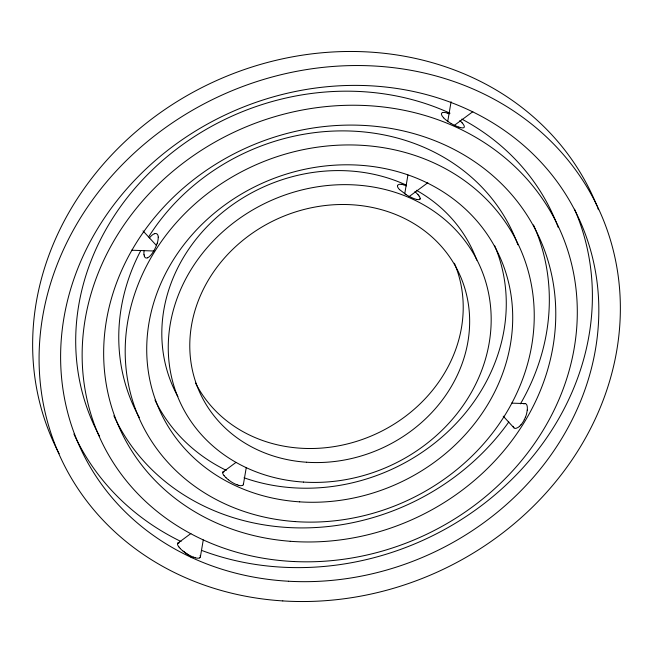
<?xml version="1.0" encoding="UTF-8"?>
<svg xmlns="http://www.w3.org/2000/svg" width="653" height="653" viewBox="0 0 653 653"><rect width="100%" height="100%" fill="white"/><g stroke="black" fill="none" stroke-linecap="round" stroke-linejoin="round"><path stroke-width="0.98" d="M527.281 410.117L526.636 413.52A13.411 5.453 -66.3 0 1 525.453 417.243M200.381 556.911L203.263 539.949M243.381 484.493L246.246 467.687M404.721 193.859L407.929 175.004M447.689 121.687L451.084 101.729M157.234 243.234L157.561 242.116A13.582 5.004 -63.3 0 0 158.124 238.998A13.754 5.232 -62.6 0 0 158.206 237.137M397.612 185.256L399.179 184.293L401.358 184.326M420.05 199.059L419.153 199.663L416.638 199.451M454.072 125.572L472.845 111.679M409.153 196.561L427.829 182.734M222.951 472.054L235.888 462.471M177.845 543.182L190.896 533.517M242.696 485.375L241.202 485.677A11.974 3.885 32.2 0 1 238.998 485.432M523.755 403.864L524.326 403.668A13.656 4.889 -67.8 0 1 525.82 403.807A13.713 4.906 -68.5 0 1 527.363 408.092A13.656 4.963 -67.9 0 1 527.232 410.166M147.545 257.764L146.99 257.951A13.754 4.906 -68.2 0 1 145.97 257.968A13.868 4.938 -68.8 0 1 145.137 257.486A13.942 4.955 -68.9 0 1 144.289 256M223.244 471.882L224.093 471.735M154.475 233.701L155.104 233.545A13.754 5.371 -62.4 0 1 156.23 233.594A13.901 5.428 -61.6 0 1 158.263 237.063M131.563 250.213L153.904 251.005M511.642 403.121L524.873 403.587M406.052 194.578L399.628 189.656M191.966 557.711L182.807 550.854M228.289 479.735L225.889 477.645M414.924 191.541L418.042 194.659M503.218 416.157L513.96 427.837M143.015 230.893L156.467 245.528M419.136 196.088A14.26 3.616 35.8 0 1 420.14 198.292M417.961 194.627A14.162 3.616 35.7 0 1 419.055 196.047M420.116 198.373A14.162 3.616 35.7 0 1 420.001 199.132M403.219 184.734A12.505 4.359 33.3 0 1 406.378 185.925M401.317 184.285A12.709 4.351 33 0 1 403.195 184.701M399.554 189.639A14.162 4.408 27.4 0 1 397.571 185.354M409.513 196.594A12.709 2.955 30 0 1 406.011 194.602M409.521 196.529A12.505 2.718 29.9 0 0 414.802 198.879A12.709 2.849 30.2 0 0 416.565 199.394M454.406 263.241A142.689 125.988 -24.6 0 1 376.357 433.739A142.689 125.988 -24.6 0 1 195.573 383.082M416.353 190.276A164.646 145.374 -24.6 0 1 476.788 260.188M177.885 396.559A164.646 145.374 -24.6 0 1 214.2 219.645A164.646 145.374 -24.6 0 1 405.937 184.97M525.379 417.226A13.329 5.502 -66.2 0 1 524.286 419.659M524.31 419.683A13.264 5.616 -66.3 0 1 520.963 424.834M520.955 424.785A13.329 5.534 -65.9 0 1 519.462 426.344M519.462 426.336A13.411 5.453 -65.2 0 1 518.009 427.47L516.033 428.344A13.648 5.322 -62.5 0 1 514.384 428.148A13.705 5.346 -61.9 0 1 513.095 426.327M462.153 122.837A13.795 3.649 34.3 0 1 464.307 126.878A13.672 3.632 33.4 0 1 463.973 127.515A13.533 3.567 32.6 0 1 463.197 127.825A13.354 3.445 31.7 0 1 462.063 127.841A13.182 3.306 31 0 1 460.569 127.588M462.128 122.829A13.672 3.706 33.9 0 0 460.659 121.311A13.533 3.796 33.4 0 0 459.818 120.536M447.256 113.091A12.921 4.212 32.7 0 1 449.337 113.842M447.215 113.034A13.027 4.22 32.5 0 0 445.33 112.577A13.182 4.171 32 0 0 443.762 112.43A13.362 4.138 31.3 0 0 442.595 112.594M442.595 112.594A13.533 4.114 30.5 0 0 441.803 113.042A13.672 4.13 29.7 0 0 441.452 113.769A13.795 4.163 29 0 0 443.64 117.777M443.509 117.744A13.672 4.057 29.2 0 0 445.036 119.189A13.533 3.885 29.7 0 0 446.823 120.634A13.362 3.673 30.1 0 0 448.856 122.078A13.182 3.445 30.4 0 0 451.125 123.49M451.133 123.482A13.027 3.249 30.4 0 0 453.46 124.78A12.921 3.118 30.4 0 0 458.814 127.123M460.594 127.604A13.027 3.175 30.6 0 1 458.757 127.057M533.501 224.934A230.501 203.516 -24.6 0 1 520.465 403.848M508.793 421.969A230.501 203.516 -24.6 0 1 300.894 527.918A230.501 203.516 -24.6 0 1 115.948 420.157M115.524 419.283A230.501 203.516 -24.6 0 1 113.867 415.781M461.826 119.091A252.45 222.902 -24.6 0 1 556.413 222.738M556.789 223.677A252.45 222.902 -24.6 0 1 558.25 227.456M99.623 436.351A252.45 222.902 -24.6 0 1 156.647 165.829A252.45 222.902 -24.6 0 1 450.015 113.23M200.136 555.474A13.468 4.057 28.9 0 1 200.242 557.295A13.419 4.032 29.5 0 1 199.614 557.842M199.655 557.866A13.362 4.049 30.6 0 1 198.659 558.152A13.297 4.089 31.4 0 1 197.304 558.16A13.223 4.155 32 0 1 195.557 557.842M195.484 557.76A13.158 4.187 32.3 0 1 193.492 557.14M193.525 557.18A13.101 4.261 32.6 0 1 188.072 554.552A13.158 4.155 32.6 0 1 183.811 551.622M182.75 550.863A13.362 3.828 33.1 0 1 180.236 548.544M180.375 548.577A13.419 3.649 33.7 0 1 179.069 547.108M178.187 542.945A13.419 3.649 33.7 0 0 177.64 543.451A13.468 3.592 34 0 0 179.004 547.083M178.204 542.994A13.362 3.543 32.5 0 1 179.167 542.839M574.542 209.197A274.407 242.287 -24.6 0 1 503.7 487.13A274.407 242.287 -24.6 0 1 201.989 550.528M181.069 541.549A274.407 242.287 -24.6 0 1 73.936 434.049M59.154 453.729A296.356 261.665 -24.6 0 1 213.694 81.862A296.356 261.665 -24.6 0 1 597.022 206.062M597.74 207.883A296.356 261.665 -24.6 0 1 598.45 209.703M243.349 483.661A12.268 3.763 28 0 1 243.259 484.844A12.211 3.73 28.8 0 1 242.671 485.359M238.916 485.334A11.893 3.918 32.5 0 1 237.104 484.779M237.137 484.828A11.836 4.008 33 0 1 232.19 482.436A11.893 3.885 32.9 0 1 230.191 481.106A11.974 3.73 33 0 1 228.346 479.726M225.962 477.661A12.211 3.273 34.4 0 1 224.093 475.621M223.261 471.841A12.211 3.273 34.4 0 0 222.779 472.29A12.268 3.2 34.9 0 0 224.012 475.588M154.467 233.75A13.378 5.338 -64.3 0 0 152.443 234.892A13.166 5.363 -65.3 0 0 150.974 236.198A12.978 5.412 -66 0 0 149.513 237.896M144.133 250.483A13.591 5.151 -67.3 0 0 143.921 252.638A13.754 5.044 -68 0 0 143.97 254.523M144.337 256.066A13.868 4.938 -68.8 0 1 144.044 254.548M147.537 257.813A13.378 4.661 -66.2 0 0 149.366 256.629A13.166 4.473 -65.3 0 0 150.729 255.258A12.978 4.277 -64.6 0 0 152.133 253.478A12.856 4.114 -64.2 0 0 155.292 248.042A12.978 4.236 -64.2 0 0 156.345 245.618A13.166 4.457 -64.1 0 0 157.177 243.267M494.631 245.634A186.595 164.752 -24.6 0 1 446.791 432.719A186.595 164.752 -24.6 0 1 244.051 477.784M226.313 470.356A186.595 164.752 -24.6 0 1 155.006 400.093M148.639 236.908A208.544 184.138 -24.6 0 1 347.192 130.935A208.544 184.138 -24.6 0 1 517.87 244.777M139.399 417.626A208.544 184.138 -24.6 0 1 140.689 250.728M306.477 462.226A142.689 125.988 -24.6 0 0 460.847 277.296A142.689 125.988 -24.6 0 0 221.824 261.078A142.689 125.988 -24.6 0 0 306.477 462.226M303.457 482.069A164.646 145.374 -24.6 0 0 480.82 268.179A164.646 145.374 -24.6 0 0 204.879 250.352A164.646 145.374 -24.6 0 0 303.457 482.069M290.226 541.288A230.501 203.516 -24.6 0 0 542.227 244.336A230.501 203.516 -24.6 0 0 156.704 214.976A230.501 203.516 -24.6 0 0 290.226 541.288M294.209 561.547A252.45 222.902 -24.6 0 0 559.67 229.35A252.45 222.902 -24.6 0 0 135.277 209.703A252.45 222.902 -24.6 0 0 294.209 561.547M288.593 581.243A274.407 242.287 -24.6 0 0 580.599 222.387A274.407 242.287 -24.6 0 0 119.956 196.961A274.407 242.287 -24.6 0 0 288.593 581.243M282.79 600.915A296.356 261.665 -24.6 0 0 601.584 215.604A296.356 261.665 -24.6 0 0 104.782 184.081A296.356 261.665 -24.6 0 0 282.79 600.915M299.678 501.855A186.595 164.752 -24.6 0 0 501.063 259.69A186.595 164.752 -24.6 0 0 188.407 239.055A186.595 164.752 -24.6 0 0 299.678 501.855M295.009 521.576A208.544 184.138 -24.6 0 0 521.625 251.96A208.544 184.138 -24.6 0 0 172.514 227.056A208.544 184.138 -24.6 0 0 295.009 521.576"/></g></svg>
